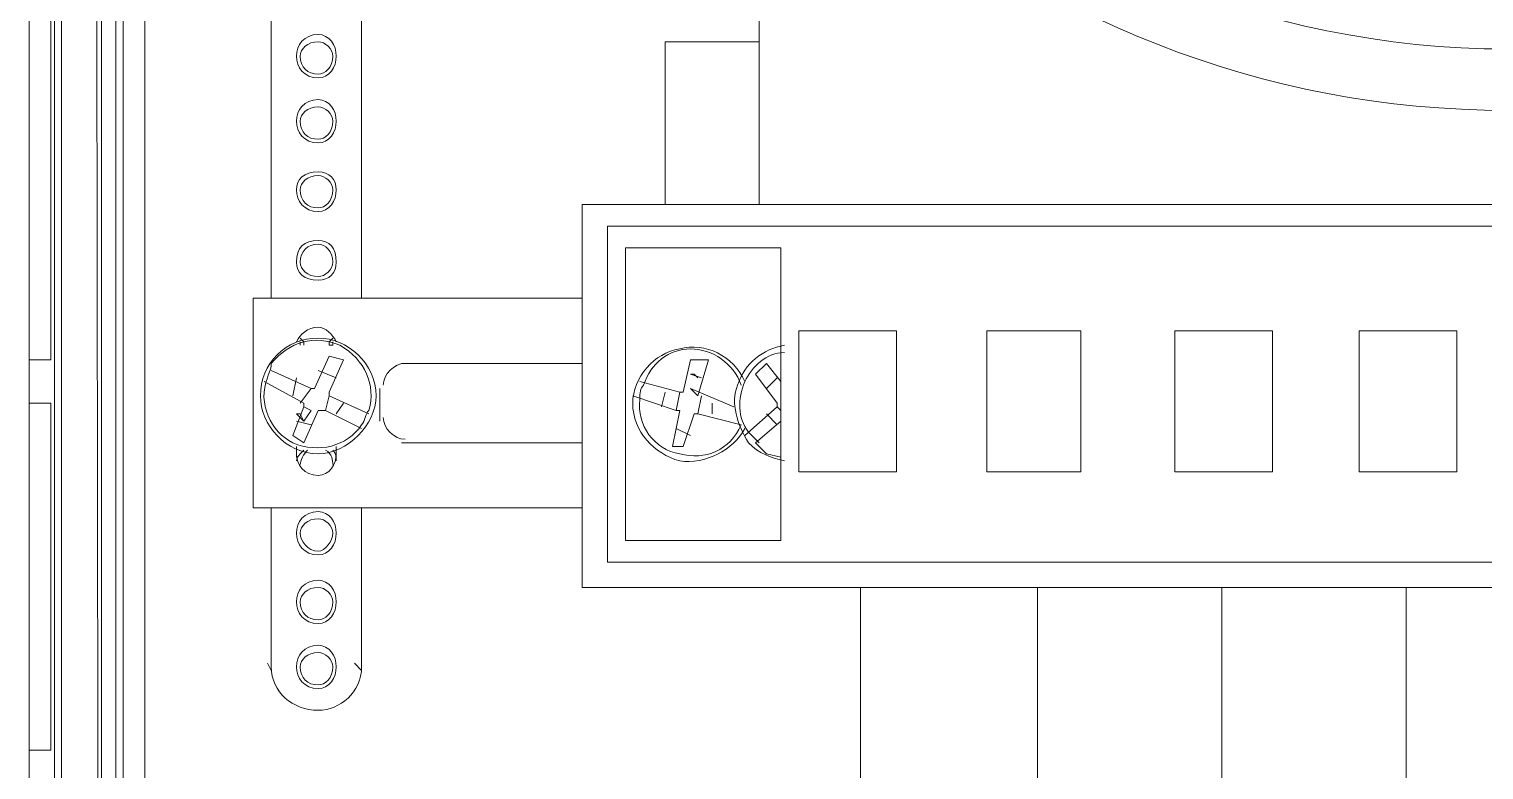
# Model space of a CAD drawing. Header units: metres. Extents: x 2999 to 3164, y 1641 to 1678.
# Drawn here: x 3007.991 to 3008.615, y 1651.33 to 1651.648 of the extents above; entities that cross this region are included whole.
import ezdxf

# ---------------------------------------------------------------- set-up
doc = ezdxf.new("R2010")
doc.units = ezdxf.units.M

msp = doc.modelspace()

# ---------------------------------------------------------------- linework, layer by layer
at = {"color": 7, "linetype": 'Continuous', "lineweight": 20, "true_color": 0x000007}
for points in [[(3007.99067, 1652.67497), (3007.99067, 1650.14374), (3007.99067, 1650.14374)], [(3007.99067, 1652.67497), (3007.99067, 1650.14374), (3007.99067, 1650.14374)], [(3008.03102, 1650.67606), (3008.03102, 1652.59271), (3008.02792, 1652.59737), (3008.02792, 1652.45925)], [(3008.03102, 1652.59271), (3008.04034, 1652.59271), (3008.04034, 1650.96627)], [(3007.99067, 1651.50635), (3007.99999, 1651.50635), (3007.99999, 1652.58961), (3007.99067, 1652.58961)], [(3008.00464, 1652.5834), (3008.00464, 1650.15771), (3008.00464, 1650.15771)], [(3008.00154, 1652.57564), (3008.00154, 1650.15616), (3008.00154, 1650.15616)], [(3008.02171, 1652.46546), (3008.01861, 1652.46856), (3008.02171, 1650.21979)], [(3008.02792, 1650.21979), (3008.02792, 1652.45925), (3008.02171, 1652.46546), (3008.02171, 1650.21979)], [(3008.09465, 1651.53273), (3008.09465, 1652.19231), (3008.0931, 1652.19386)], [(3008.09465, 1652.19231), (3008.09465, 1651.53273), (3008.09465, 1651.53273)], [(3008.13345, 1651.53273), (3008.13345, 1652.19231), (3008.13345, 1652.19231)], [(3008.13345, 1651.53273), (3008.13345, 1652.19231), (3008.13345, 1652.19231)], [(3008.30417, 1651.57309), (3008.30417, 1651.76708), (3008.30417, 1651.76708)], [(3008.30417, 1651.64292), (3008.26382, 1651.64292), (3008.26382, 1651.57309)], [(3008.22812, 1651.57309), (3009.01962, 1651.57309), (3009.01962, 1651.57309)], [(3008.22812, 1651.40858), (3008.22812, 1651.57309), (3008.22812, 1651.57309)], [(3008.23899, 1651.56377), (3008.23899, 1651.41944), (3008.23899, 1651.41944)], [(3009.00875, 1651.56377), (3008.23899, 1651.56377), (3008.23899, 1651.56377)], [(3008.31348, 1651.55446), (3008.31348, 1651.42875), (3008.24675, 1651.42875), (3008.24675, 1651.55446)], [(3008.24675, 1651.55446), (3008.31348, 1651.55446), (3008.31348, 1651.55446)], [(3008.08689, 1651.53273), (3008.08689, 1651.44272), (3008.08689, 1651.44272)], [(3008.22812, 1651.53273), (3008.08689, 1651.53273), (3008.08689, 1651.53273)], [(3008.32124, 1651.51877), (3008.36314, 1651.51877), (3008.36314, 1651.51877)], [(3008.32124, 1651.45824), (3008.32124, 1651.51877), (3008.32124, 1651.51877)], [(3008.36314, 1651.51877), (3008.36314, 1651.45824), (3008.36314, 1651.45824)], [(3008.44229, 1651.51877), (3008.44229, 1651.45824), (3008.40194, 1651.45824)], [(3008.40194, 1651.45824), (3008.40194, 1651.51877), (3008.40194, 1651.51877)], [(3008.40194, 1651.51877), (3008.44229, 1651.51877), (3008.44229, 1651.51877)], [(3008.48264, 1651.45824), (3008.48264, 1651.51877), (3008.48264, 1651.51877)], [(3008.48264, 1651.51877), (3008.52454, 1651.51877), (3008.52454, 1651.51877)], [(3008.52454, 1651.51877), (3008.52454, 1651.45824), (3008.52454, 1651.45824)], [(3008.60369, 1651.51877), (3008.60369, 1651.45824), (3008.56179, 1651.45824)], [(3008.56179, 1651.51877), (3008.60369, 1651.51877), (3008.60369, 1651.51877)], [(3008.56179, 1651.45824), (3008.56179, 1651.51877), (3008.56179, 1651.51877)], [(3008.10707, 1651.51566), (3008.10862, 1651.51411), (3008.10862, 1651.51256)], [(3008.10707, 1651.51411), (3008.10707, 1651.51256), (3008.10707, 1651.51256)], [(3008.11949, 1651.51256), (3008.11949, 1651.51411), (3008.12104, 1651.51566)], [(3008.11949, 1651.51256), (3008.12104, 1651.51256), (3008.12104, 1651.51411)], [(3008.11949, 1651.49083), (3008.11949, 1651.49238), (3008.12569, 1651.50635), (3008.11949, 1651.5079), (3008.11328, 1651.49394), (3008.11173, 1651.49394), (3008.09465, 1651.5017)], [(3008.22812, 1651.5048), (3008.15052, 1651.5048), (3008.15052, 1651.5048)], [(3008.25295, 1651.49704), (3008.27002, 1651.49238), (3008.27158, 1651.49238), (3008.27468, 1651.50635)], [(3008.27468, 1651.50635), (3008.28244, 1651.50635), (3008.27778, 1651.49083), (3008.27468, 1651.49394), (3008.2933, 1651.48618)], [(3008.31348, 1651.49704), (3008.30727, 1651.5048), (3008.30262, 1651.50014), (3008.31193, 1651.48773), (3008.31193, 1651.48618), (3008.29796, 1651.47376)], [(3008.10397, 1651.49083), (3008.10552, 1651.49859), (3008.10552, 1651.49859)], [(3008.12259, 1651.49859), (3008.11483, 1651.5017), (3008.11483, 1651.5017)], [(3008.27468, 1651.50014), (3008.27623, 1651.50014), (3008.27778, 1651.49859)], [(3008.27934, 1651.49859), (3008.27468, 1651.50014), (3008.27468, 1651.50014)], [(3008.31193, 1651.49859), (3008.30727, 1651.49394), (3008.30727, 1651.49394)], [(3008.10862, 1651.47066), (3008.10397, 1651.47376), (3008.10862, 1651.48618), (3008.10862, 1651.48773), (3008.09155, 1651.49704)], [(3008.11173, 1651.49394), (3008.10707, 1651.48773), (3008.10707, 1651.48773)], [(3008.14121, 1651.49394), (3008.14121, 1651.47997), (3008.14121, 1651.47997)], [(3008.26226, 1651.48618), (3008.26382, 1651.49238), (3008.26382, 1651.49238)], [(3008.27002, 1651.49238), (3008.26847, 1651.48462), (3008.26847, 1651.48462)], [(3007.99067, 1651.48773), (3007.99999, 1651.48773), (3007.99999, 1651.33874), (3007.99067, 1651.33874)], [(3008.10862, 1651.48618), (3008.11173, 1651.48462), (3008.11173, 1651.48462)], [(3008.11793, 1651.48462), (3008.11949, 1651.49083), (3008.11949, 1651.49083)], [(3008.13656, 1651.48307), (3008.11949, 1651.49083), (3008.11949, 1651.49083)], [(3008.12569, 1651.48773), (3008.12259, 1651.48307), (3008.12259, 1651.48307)], [(3008.24985, 1651.49083), (3008.26847, 1651.48462), (3008.27002, 1651.48462), (3008.26692, 1651.46911), (3008.27158, 1651.46911), (3008.27623, 1651.48307)], [(3008.27778, 1651.48307), (3008.27934, 1651.49083), (3008.27934, 1651.49083)], [(3008.28399, 1651.48773), (3008.28399, 1651.48307), (3008.28399, 1651.48307)], [(3008.31193, 1651.48618), (3008.31348, 1651.48462), (3008.31348, 1651.48462)], [(3008.10862, 1651.47997), (3008.10552, 1651.48307), (3008.10707, 1651.48307), (3008.10862, 1651.47997), (3008.11173, 1651.48462)], [(3008.10552, 1651.47997), (3008.11173, 1651.47842), (3008.11173, 1651.47842)], [(3008.13345, 1651.47686), (3008.11793, 1651.48462), (3008.11483, 1651.48462), (3008.10862, 1651.47066)], [(3008.27623, 1651.48307), (3008.27778, 1651.48307), (3008.29641, 1651.47842)], [(3008.31348, 1651.47997), (3008.30262, 1651.47066), (3008.30262, 1651.47066)], [(3008.31193, 1651.47842), (3008.30727, 1651.48307), (3008.30727, 1651.48307)], [(3008.26847, 1651.47686), (3008.27468, 1651.47376), (3008.27468, 1651.47376)], [(3008.10552, 1651.46911), (3008.10552, 1651.46445), (3008.10552, 1651.46445)], [(3008.12259, 1651.46445), (3008.12259, 1651.46911), (3008.12259, 1651.46911)], [(3008.15052, 1651.47066), (3008.22812, 1651.47066), (3008.22812, 1651.47066)], [(3008.30262, 1651.47066), (3008.30727, 1651.466), (3008.31348, 1651.46445)], [(3008.36314, 1651.45824), (3008.32124, 1651.45824), (3008.32124, 1651.45824)], [(3008.52454, 1651.45824), (3008.48264, 1651.45824), (3008.48264, 1651.45824)], [(3008.08689, 1651.44272), (3008.22812, 1651.44272), (3008.22812, 1651.44272)], [(3008.09465, 1651.44272), (3008.09465, 1651.37288), (3008.0931, 1651.37599)], [(3008.09465, 1651.44272), (3008.09465, 1651.37288), (3008.09465, 1651.37288)], [(3008.13345, 1651.37288), (3008.13345, 1651.44272), (3008.13345, 1651.44272)], [(3008.13345, 1651.37288), (3008.13345, 1651.44272), (3008.13345, 1651.44272)], [(3008.23899, 1651.41944), (3009.00875, 1651.41944), (3009.00875, 1651.41944)], [(3009.01962, 1651.40858), (3008.22812, 1651.40858), (3008.22812, 1651.40858)], [(3008.13345, 1651.37288), (3008.13035, 1651.37599), (3008.13035, 1651.37599)]]:
    msp.add_lwpolyline(points, dxfattribs=at)
at = {"color": 1, "linetype": 'Continuous', "lineweight": 20, "true_color": 0x000001}
for points in [[(3008.34762, 1651.3077), (3008.34762, 1651.40858), (3008.34762, 1651.40858)], [(3008.42367, 1651.17889), (3008.42367, 1651.40858), (3008.42367, 1651.40858)], [(3008.50282, 1651.0656), (3008.50282, 1651.40858), (3008.50282, 1651.40858)]]:
    msp.add_lwpolyline(points, dxfattribs=at)
at = {"color": 5, "linetype": 'Continuous', "lineweight": 20, "true_color": 0x000005}
msp.add_lwpolyline([(3008.58197, 1650.95541), (3008.58197, 1651.40858), (3008.58197, 1651.40858)], dxfattribs=at)
at = {"color": 7, "linetype": 'Continuous', "lineweight": 20, "true_color": 0x000007}
for points, knots in [([(3008.54162, 1652.4251), (3008.33521, 1652.3832), (3008.19553, 1652.19076), (3008.21726, 1651.9828), (3008.21726, 1651.9828), (3008.23743, 1651.77329), (3008.41436, 1651.61344), (3008.62542, 1651.61344), (3008.62542, 1651.61344), (3008.83493, 1651.61344), (3009.01186, 1651.77329), (3009.03203, 1651.9828), (3009.03203, 1651.9828), (3009.05376, 1652.19076), (3008.91408, 1652.3832), (3008.70767, 1652.4251)], [0, 0, 0, 0, 0.0625, 0.0625, 0.0625, 0.062501, 0.125, 0.125, 0.125, 0.125001, 0.1875, 0.1875, 0.1875, 0.187501, 1, 1, 1, 1]), ([(3009.00875, 1652.02315), (3009.00875, 1652.23577), (3008.83649, 1652.40803), (3008.62542, 1652.40803), (3008.62542, 1652.40803), (3008.4128, 1652.40803), (3008.24054, 1652.23577), (3008.24054, 1652.02315), (3008.24054, 1652.02315), (3008.24054, 1651.81209), (3008.4128, 1651.63982), (3008.62542, 1651.63982), (3008.62542, 1651.63982), (3008.83649, 1651.63982), (3009.00875, 1651.81209), (3009.00875, 1652.02315)], [0, 0, 0, 0, 0.0625, 0.0625, 0.0625, 0.062501, 0.125, 0.125, 0.125, 0.125001, 0.1875, 0.1875, 0.1875, 0.187501, 1, 1, 1, 1]), ([(3008.12259, 1651.63672), (3008.12259, 1651.64137), (3008.11949, 1651.64603), (3008.11483, 1651.64603), (3008.11483, 1651.64603), (3008.10862, 1651.64603), (3008.10552, 1651.64137), (3008.10552, 1651.63672), (3008.10552, 1651.63672), (3008.10552, 1651.63206), (3008.10862, 1651.6274), (3008.11483, 1651.6274), (3008.11483, 1651.6274), (3008.11949, 1651.6274), (3008.12259, 1651.63206), (3008.12259, 1651.63672)], [0, 0, 0, 0, 0.0625, 0.0625, 0.0625, 0.062501, 0.125, 0.125, 0.125, 0.125001, 0.1875, 0.1875, 0.1875, 0.187501, 1, 1, 1, 1]), ([(3008.12104, 1651.63672), (3008.12104, 1651.63982), (3008.11793, 1651.64292), (3008.11483, 1651.64292), (3008.11483, 1651.64292), (3008.11017, 1651.64292), (3008.10707, 1651.63982), (3008.10707, 1651.63672), (3008.10707, 1651.63672), (3008.10707, 1651.63206), (3008.11017, 1651.62896), (3008.11483, 1651.62896), (3008.11483, 1651.62896), (3008.11793, 1651.62896), (3008.12104, 1651.63206), (3008.12104, 1651.63672)], [0, 0, 0, 0, 0.0625, 0.0625, 0.0625, 0.062501, 0.125, 0.125, 0.125, 0.125001, 0.1875, 0.1875, 0.1875, 0.187501, 1, 1, 1, 1]), ([(3008.12259, 1651.60878), (3008.12259, 1651.61344), (3008.11949, 1651.61809), (3008.11483, 1651.61809), (3008.11483, 1651.61809), (3008.10862, 1651.61809), (3008.10552, 1651.61344), (3008.10552, 1651.60878), (3008.10552, 1651.60878), (3008.10552, 1651.60412), (3008.10862, 1651.59947), (3008.11483, 1651.59947), (3008.11483, 1651.59947), (3008.11949, 1651.59947), (3008.12259, 1651.60412), (3008.12259, 1651.60878)], [0, 0, 0, 0, 0.0625, 0.0625, 0.0625, 0.062501, 0.125, 0.125, 0.125, 0.125001, 0.1875, 0.1875, 0.1875, 0.187501, 1, 1, 1, 1]), ([(3008.12104, 1651.60878), (3008.12104, 1651.61188), (3008.11793, 1651.61499), (3008.11483, 1651.61499), (3008.11483, 1651.61499), (3008.11017, 1651.61499), (3008.10707, 1651.61188), (3008.10707, 1651.60878), (3008.10707, 1651.60878), (3008.10707, 1651.60412), (3008.11017, 1651.60102), (3008.11483, 1651.60102), (3008.11483, 1651.60102), (3008.11793, 1651.60102), (3008.12104, 1651.60412), (3008.12104, 1651.60878)], [0, 0, 0, 0, 0.0625, 0.0625, 0.0625, 0.062501, 0.125, 0.125, 0.125, 0.125001, 0.1875, 0.1875, 0.1875, 0.187501, 1, 1, 1, 1]), ([(3008.12259, 1651.57929), (3008.12259, 1651.58395), (3008.11949, 1651.58705), (3008.11483, 1651.58705), (3008.11483, 1651.58705), (3008.10862, 1651.58705), (3008.10552, 1651.58395), (3008.10552, 1651.57929), (3008.10552, 1651.57929), (3008.10552, 1651.57464), (3008.10862, 1651.56998), (3008.11483, 1651.56998), (3008.11483, 1651.56998), (3008.11949, 1651.56998), (3008.12259, 1651.57464), (3008.12259, 1651.57929)], [0, 0, 0, 0, 0.0625, 0.0625, 0.0625, 0.062501, 0.125, 0.125, 0.125, 0.125001, 0.1875, 0.1875, 0.1875, 0.187501, 1, 1, 1, 1]), ([(3008.12104, 1651.57929), (3008.12104, 1651.5824), (3008.11793, 1651.5855), (3008.11483, 1651.5855), (3008.11483, 1651.5855), (3008.11017, 1651.5855), (3008.10707, 1651.5824), (3008.10707, 1651.57929), (3008.10707, 1651.57929), (3008.10707, 1651.57464), (3008.11017, 1651.57153), (3008.11483, 1651.57153), (3008.11483, 1651.57153), (3008.11793, 1651.57153), (3008.12104, 1651.57464), (3008.12104, 1651.57929)], [0, 0, 0, 0, 0.0625, 0.0625, 0.0625, 0.062501, 0.125, 0.125, 0.125, 0.125001, 0.1875, 0.1875, 0.1875, 0.187501, 1, 1, 1, 1]), ([(3008.12259, 1651.54825), (3008.12259, 1651.55446), (3008.11949, 1651.55757), (3008.11483, 1651.55757), (3008.11483, 1651.55757), (3008.10862, 1651.55757), (3008.10552, 1651.55446), (3008.10552, 1651.54825), (3008.10552, 1651.54825), (3008.10552, 1651.5436), (3008.10862, 1651.54049), (3008.11483, 1651.54049), (3008.11483, 1651.54049), (3008.11949, 1651.54049), (3008.12259, 1651.5436), (3008.12259, 1651.54825)], [0, 0, 0, 0, 0.0625, 0.0625, 0.0625, 0.062501, 0.125, 0.125, 0.125, 0.125001, 0.1875, 0.1875, 0.1875, 0.187501, 1, 1, 1, 1]), ([(3008.12104, 1651.54825), (3008.12104, 1651.55291), (3008.11793, 1651.55601), (3008.11483, 1651.55601), (3008.11483, 1651.55601), (3008.11017, 1651.55601), (3008.10707, 1651.55291), (3008.10707, 1651.54825), (3008.10707, 1651.54825), (3008.10707, 1651.54515), (3008.11017, 1651.54205), (3008.11483, 1651.54205), (3008.11483, 1651.54205), (3008.11793, 1651.54205), (3008.12104, 1651.54515), (3008.12104, 1651.54825)], [0, 0, 0, 0, 0.0625, 0.0625, 0.0625, 0.062501, 0.125, 0.125, 0.125, 0.125001, 0.1875, 0.1875, 0.1875, 0.187501, 1, 1, 1, 1]), ([(3008.13656, 1651.48462), (3008.13966, 1651.49549), (3008.13501, 1651.50635), (3008.12414, 1651.51256), (3008.12414, 1651.51256), (3008.11328, 1651.51722), (3008.10241, 1651.51411), (3008.09465, 1651.5048)], [0, 0, 0, 0, 0.125, 0.125, 0.125, 0.125001, 1, 1, 1, 1]), ([(3008.12259, 1651.51411), (3008.12104, 1651.51722), (3008.11793, 1651.52032), (3008.11483, 1651.52032), (3008.11483, 1651.52032), (3008.11017, 1651.52032), (3008.10707, 1651.51722), (3008.10552, 1651.51411)], [0, 0, 0, 0, 0.125, 0.125, 0.125, 0.125001, 1, 1, 1, 1]), ([(3008.13966, 1651.49083), (3008.13966, 1651.5048), (3008.12725, 1651.51566), (3008.11483, 1651.51566), (3008.11483, 1651.51566), (3008.10086, 1651.51566), (3008.09, 1651.5048), (3008.09, 1651.49083), (3008.09, 1651.49083), (3008.09, 1651.47842), (3008.10086, 1651.466), (3008.11483, 1651.466), (3008.11483, 1651.466), (3008.12725, 1651.466), (3008.13966, 1651.47842), (3008.13966, 1651.49083)], [0, 0, 0, 0, 0.0625, 0.0625, 0.0625, 0.062501, 0.125, 0.125, 0.125, 0.125001, 0.1875, 0.1875, 0.1875, 0.187501, 1, 1, 1, 1]), ([(3008.29796, 1651.49704), (3008.2933, 1651.5079), (3008.28089, 1651.51411), (3008.27002, 1651.51101), (3008.27002, 1651.51101), (3008.25916, 1651.50946), (3008.24985, 1651.49859), (3008.24985, 1651.48773), (3008.24985, 1651.48773), (3008.24985, 1651.47531), (3008.25916, 1651.466), (3008.27002, 1651.4629), (3008.27002, 1651.4629), (3008.28089, 1651.46135), (3008.2933, 1651.46755), (3008.29796, 1651.47686)], [0, 0, 0, 0, 0.0625, 0.0625, 0.0625, 0.062501, 0.125, 0.125, 0.125, 0.125001, 0.1875, 0.1875, 0.1875, 0.187501, 1, 1, 1, 1]), ([(3008.29641, 1651.49549), (3008.2933, 1651.5048), (3008.28399, 1651.51101), (3008.27468, 1651.51101), (3008.27468, 1651.51101), (3008.26537, 1651.51101), (3008.25761, 1651.5048), (3008.25451, 1651.49549)], [0, 0, 0, 0, 0.125, 0.125, 0.125, 0.125001, 1, 1, 1, 1]), ([(3008.31503, 1651.51256), (3008.30572, 1651.51101), (3008.29796, 1651.5048), (3008.29486, 1651.49549), (3008.29486, 1651.49549), (3008.29175, 1651.48773), (3008.29486, 1651.47842), (3008.29951, 1651.47066)], [0, 0, 0, 0, 0.125, 0.125, 0.125, 0.125001, 1, 1, 1, 1]), ([(3008.31503, 1651.50946), (3008.30727, 1651.50946), (3008.30106, 1651.50325), (3008.29796, 1651.49704), (3008.29796, 1651.49704), (3008.29486, 1651.48928), (3008.29486, 1651.48152), (3008.29951, 1651.47531)], [0, 0, 0, 0, 0.125, 0.125, 0.125, 0.125001, 1, 1, 1, 1]), ([(3008.0931, 1651.49859), (3008.08845, 1651.48773), (3008.09465, 1651.47531), (3008.10397, 1651.47066), (3008.10397, 1651.47066), (3008.11483, 1651.466), (3008.12725, 1651.46911), (3008.13345, 1651.47842)], [0, 0, 0, 0, 0.125, 0.125, 0.125, 0.125001, 1, 1, 1, 1]), ([(3008.25295, 1651.48928), (3008.2514, 1651.47842), (3008.25916, 1651.46755), (3008.27002, 1651.466), (3008.27002, 1651.466), (3008.28089, 1651.4629), (3008.29175, 1651.46755), (3008.29641, 1651.47842)], [0, 0, 0, 0, 0.125, 0.125, 0.125, 0.125001, 1, 1, 1, 1]), ([(3008.10552, 1651.466), (3008.10552, 1651.46135), (3008.10862, 1651.45669), (3008.11483, 1651.45669), (3008.11483, 1651.45669), (3008.11949, 1651.45669), (3008.12259, 1651.46135), (3008.12259, 1651.466)], [0, 0, 0, 0, 0.125, 0.125, 0.125, 0.125001, 1, 1, 1, 1]), ([(3008.12259, 1651.43186), (3008.12259, 1651.43651), (3008.11949, 1651.44117), (3008.11483, 1651.44117), (3008.11483, 1651.44117), (3008.10862, 1651.44117), (3008.10552, 1651.43651), (3008.10552, 1651.43186), (3008.10552, 1651.43186), (3008.10552, 1651.4272), (3008.10862, 1651.42255), (3008.11483, 1651.42255), (3008.11483, 1651.42255), (3008.11949, 1651.42255), (3008.12259, 1651.4272), (3008.12259, 1651.43186)], [0, 0, 0, 0, 0.0625, 0.0625, 0.0625, 0.062501, 0.125, 0.125, 0.125, 0.125001, 0.1875, 0.1875, 0.1875, 0.187501, 1, 1, 1, 1]), ([(3008.12104, 1651.43186), (3008.12104, 1651.43496), (3008.11793, 1651.43807), (3008.11483, 1651.43807), (3008.11483, 1651.43807), (3008.11017, 1651.43807), (3008.10707, 1651.43496), (3008.10707, 1651.43186), (3008.10707, 1651.43186), (3008.10707, 1651.42875), (3008.11017, 1651.4241), (3008.11483, 1651.4241), (3008.11483, 1651.4241), (3008.11793, 1651.4241), (3008.12104, 1651.42875), (3008.12104, 1651.43186)], [0, 0, 0, 0, 0.0625, 0.0625, 0.0625, 0.062501, 0.125, 0.125, 0.125, 0.125001, 0.1875, 0.1875, 0.1875, 0.187501, 1, 1, 1, 1]), ([(3008.12259, 1651.40237), (3008.12259, 1651.40703), (3008.11949, 1651.41168), (3008.11483, 1651.41168), (3008.11483, 1651.41168), (3008.10862, 1651.41168), (3008.10552, 1651.40703), (3008.10552, 1651.40237), (3008.10552, 1651.40237), (3008.10552, 1651.39772), (3008.10862, 1651.39306), (3008.11483, 1651.39306), (3008.11483, 1651.39306), (3008.11949, 1651.39306), (3008.12259, 1651.39772), (3008.12259, 1651.40237)], [0, 0, 0, 0, 0.0625, 0.0625, 0.0625, 0.062501, 0.125, 0.125, 0.125, 0.125001, 0.1875, 0.1875, 0.1875, 0.187501, 1, 1, 1, 1]), ([(3008.12104, 1651.40237), (3008.12104, 1651.40548), (3008.11793, 1651.40858), (3008.11483, 1651.40858), (3008.11483, 1651.40858), (3008.11017, 1651.40858), (3008.10707, 1651.40548), (3008.10707, 1651.40237), (3008.10707, 1651.40237), (3008.10707, 1651.39772), (3008.11017, 1651.39461), (3008.11483, 1651.39461), (3008.11483, 1651.39461), (3008.11793, 1651.39461), (3008.12104, 1651.39772), (3008.12104, 1651.40237)], [0, 0, 0, 0, 0.0625, 0.0625, 0.0625, 0.062501, 0.125, 0.125, 0.125, 0.125001, 0.1875, 0.1875, 0.1875, 0.187501, 1, 1, 1, 1]), ([(3008.12259, 1651.37444), (3008.12259, 1651.37909), (3008.11949, 1651.38375), (3008.11483, 1651.38375), (3008.11483, 1651.38375), (3008.10862, 1651.38375), (3008.10552, 1651.37909), (3008.10552, 1651.37444), (3008.10552, 1651.37444), (3008.10552, 1651.36978), (3008.10862, 1651.36512), (3008.11483, 1651.36512), (3008.11483, 1651.36512), (3008.11949, 1651.36512), (3008.12259, 1651.36978), (3008.12259, 1651.37444)], [0, 0, 0, 0, 0.0625, 0.0625, 0.0625, 0.062501, 0.125, 0.125, 0.125, 0.125001, 0.1875, 0.1875, 0.1875, 0.187501, 1, 1, 1, 1]), ([(3008.12104, 1651.37444), (3008.12104, 1651.37754), (3008.11793, 1651.38064), (3008.11483, 1651.38064), (3008.11483, 1651.38064), (3008.11017, 1651.38064), (3008.10707, 1651.37754), (3008.10707, 1651.37444), (3008.10707, 1651.37444), (3008.10707, 1651.36978), (3008.11017, 1651.36668), (3008.11483, 1651.36668), (3008.11483, 1651.36668), (3008.11793, 1651.36668), (3008.12104, 1651.36978), (3008.12104, 1651.37444)], [0, 0, 0, 0, 0.0625, 0.0625, 0.0625, 0.062501, 0.125, 0.125, 0.125, 0.125001, 0.1875, 0.1875, 0.1875, 0.187501, 1, 1, 1, 1]), ([(3008.09465, 1651.37444), (3008.09465, 1651.36357), (3008.10397, 1651.35581), (3008.11483, 1651.35581), (3008.11483, 1651.35581), (3008.12414, 1651.35581), (3008.13345, 1651.36357), (3008.13345, 1651.37444)], [0, 0, 0, 0, 0.125, 0.125, 0.125, 0.125001, 1, 1, 1, 1]), ([(3008.09465, 1651.37444), (3008.09465, 1651.36357), (3008.10397, 1651.35581), (3008.11483, 1651.35581), (3008.11483, 1651.35581), (3008.12414, 1651.35581), (3008.13345, 1651.36357), (3008.13345, 1651.37444)], [0, 0, 0, 0, 0.125, 0.125, 0.125, 0.125001, 1, 1, 1, 1])]:
    msp.add_open_spline(points, degree=3, knots=knots, dxfattribs=at)
for points in [[(3008.09465, 1651.5048), (3008.09465, 1651.5017), (3008.0931, 1651.50014), (3008.0931, 1651.49859)], [(3008.15208, 1651.5048), (3008.14742, 1651.5048), (3008.14277, 1651.50014), (3008.14277, 1651.49549)], [(3008.25451, 1651.49549), (3008.25295, 1651.49394), (3008.25295, 1651.49238), (3008.25295, 1651.48928)], [(3008.13345, 1651.47842), (3008.13501, 1651.47997), (3008.13501, 1651.48307), (3008.13656, 1651.48462)], [(3008.14277, 1651.48152), (3008.14277, 1651.47686), (3008.14742, 1651.47221), (3008.15208, 1651.47221)], [(3008.29951, 1651.47531), (3008.30106, 1651.47376), (3008.30262, 1651.47221), (3008.30417, 1651.47066)], [(3008.10862, 1651.46755), (3008.10707, 1651.466), (3008.10552, 1651.46445), (3008.10552, 1651.4629)], [(3008.11017, 1651.46755), (3008.10862, 1651.466), (3008.10707, 1651.4629), (3008.10707, 1651.46135)], [(3008.12104, 1651.46135), (3008.12104, 1651.4629), (3008.12104, 1651.466), (3008.11793, 1651.46755)], [(3008.12259, 1651.4629), (3008.12259, 1651.46445), (3008.12259, 1651.466), (3008.12104, 1651.46755)], [(3008.29951, 1651.47066), (3008.30417, 1651.466), (3008.30882, 1651.46445), (3008.31503, 1651.4629)]]:
    msp.add_open_spline(points, degree=3, dxfattribs=at)

doc.saveas('drawing.dxf')
